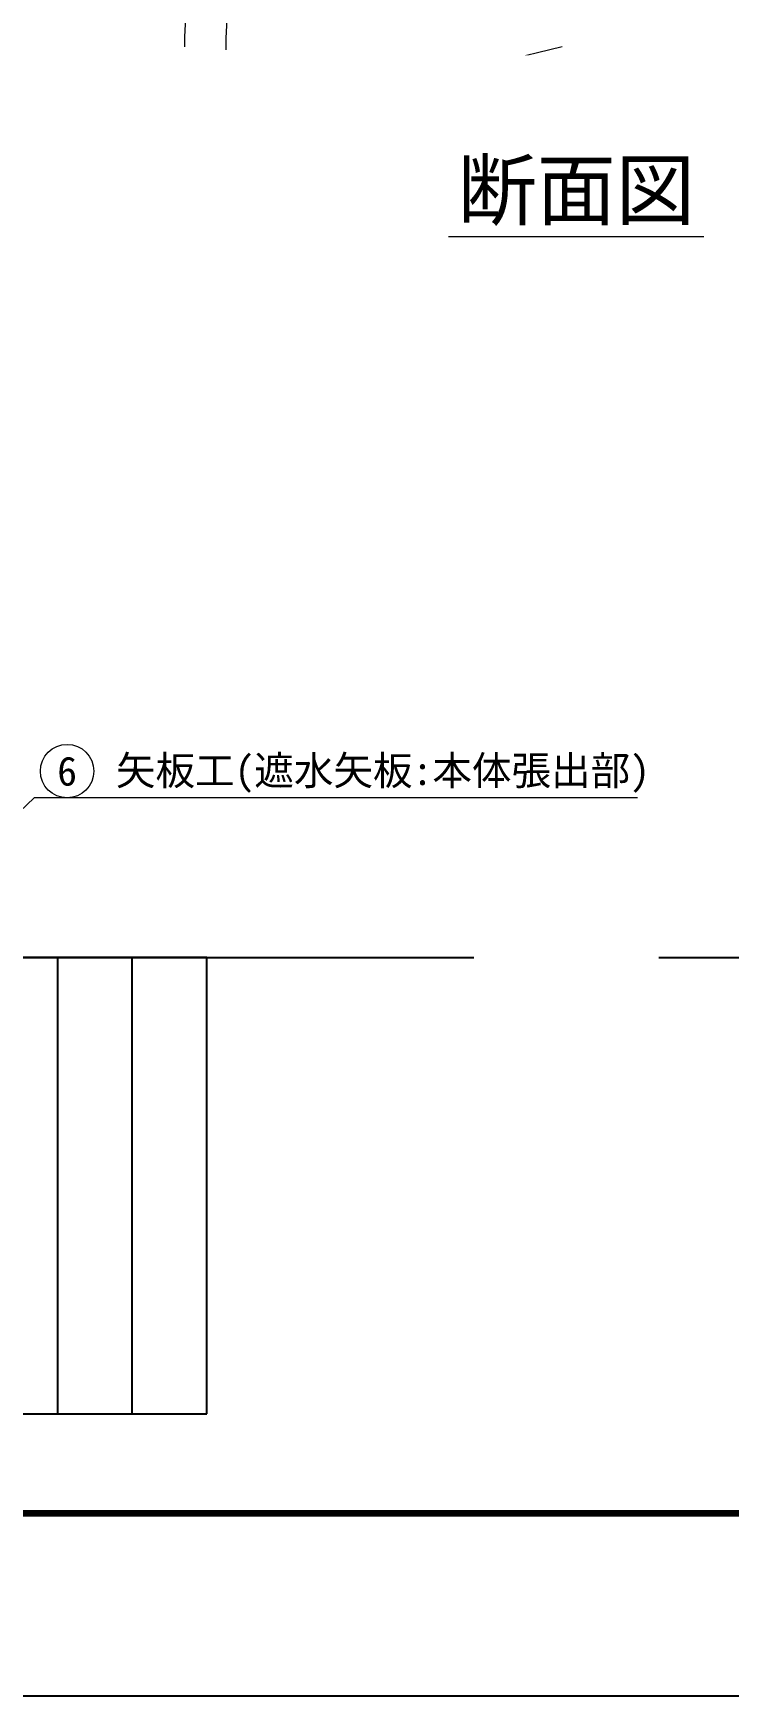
# Model space of a CAD drawing. Header units: millimetres. Extents: x -2078669 to -1085629, y -5987148 to 310365.
# Drawn here: x -1582006 to -1540040, y -1596452 to -1496253 of the extents above; entities that cross this region are included whole.
import ezdxf
from ezdxf.enums import TextEntityAlignment as Align

# ---------------------------------------------------------------- set-up
doc = ezdxf.new("R2010")
doc.units = ezdxf.units.MM
doc.header["$LTSCALE"] = 500
doc.layers.get('Defpoints').update_dxf_attribs({"color": 153})
for name, color, linetype, lineweight in [('D-BGD', 7, 'Continuous', 13), ('D-BYP-STR2', 6, 'Continuous', 25), ('D-BYP-STRA', 1, 'Continuous', 25), ('D-BYP-STRC', 1, 'Continuous', 13), ('D-TTL', 2, 'Continuous', 140), ('D-TTL-LINE', 7, 'Continuous', 13), ('D-TTL-TXT', 7, 'Continuous', 13), ('◆ワイプアウト', 4, 'Continuous', 13)]:
    doc.layers.add(name, color=color, linetype=linetype, lineweight=lineweight)
doc.styles.add('MS ゴシック', font='MS Gothic.ttf')
doc.dimstyles.new('DIM-500-F', dxfattribs={"dimscale": 500, "dimtxt": 3.5, "dimasz": 2.5, "dimexe": 0, "dimexo": 2, "dimgap": 0.8, "dimtad": 1, "dimdec": 0, "dimzin": 0, "dimdsep": 46, "dimtxsty": 'MS ゴシック', "dimblk": 'OPEN', "dimcen": 0.1, "dimclrd": 256, "dimclre": 256, "dimclrt": 256, "dimaunit": 1, "dimadec": 4, "dimazin": 0, "dimtfac": 1, "dimtdec": 0, "dimtmove": 2, "dimatfit": 3, "dimldrblk": 'OPEN', "dimfxl": 1, "dimtolj": 1, "dimtzin": 0, "dimlwd": -1, "dimlwe": -1, "dimarcsym": 2})

# ---------------------------------------------------------------- blocks, each defined once
blk = doc.blocks.new('河川平面')
at = {"layer": 'D-BGD', "linetype": 'Continuous'}
for p, q in [((1757239, -2833442), (1760883, -2832556)), ((1738076, -2833820, 361280), (1738122, -2835393, 361270)), ((1740579, -2834009, 361279), (1740617, -2835327, 361270)), ((1738122, -2835393, 361270), (1738324, -2839134, 361422)), ((1740617, -2835327, 361270), (1740817, -2839069, 361427)), ((1757681, -2835265), (1759722, -2834769)), ((1738408, -2840380, 361482), (1738805, -2844099, 361741)), ((1740909, -2840313, 361492), (1741311, -2844032, 361751)), ((1738678, -2855308, 361736), (1738369, -2859043, 361608)), ((1741194, -2855242, 361744), (1740885, -2858977, 361615)), ((1738759, -2870218, 361508), (1739502, -2873892, 361625)), ((1741295, -2870146, 361520), (1742039, -2873819, 361637))]:
    blk.add_line(p, q, dxfattribs=at)
at = {"layer": 'D-BGD', "linetype": 'Continuous', "extrusion": (-0.220278, -0.022654, 0.975174), "elevation": 33645}
blk.add_lwpolyline([(2991814, 1484019), (2991865, 1484011), (2994923, 1483522), (2995521, 1483456)], dxfattribs=at)
at = {"layer": 'D-BGD', "linetype": 'Continuous', "extrusion": (-0.249354, -0.021817, 0.968167), "elevation": -22416}
blk.add_lwpolyline([(2969973, 1530653), (2972973, 1530214), (2973688, 1530146)], dxfattribs=at)
at = {"layer": 'D-BGD', "linetype": 'Continuous', "elevation": 362000}
blk.add_lwpolyline([(1747128, -2870692), (1747128, -2870593), (1747215, -2868094), (1747398, -2865569), (1747539, -2864301), (1747932, -2861770), (1748494, -2859267), (1749232, -2856820), (1750173, -2854500), (1751418, -2852355), (1751923, -2851677), (1753667, -2849887), (1754736, -2848991), (1756795, -2847556), (1756947, -2847471), (1759232, -2846547), (1761682, -2846017), (1764215, -2845743), (1766301, -2845627), (1768821, -2845657), (1769883, -2845875), (1771580, -2846597)], dxfattribs=at)
at = {"layer": 'D-BGD', "linetype": 'Continuous', "extrusion": (-0.651465, 0.02741, 0.758184), "elevation": -936691}
blk.add_lwpolyline([(2774699, 1644179), (2775521, 1644166), (2778445, 1644011)], dxfattribs=at)
at = {"layer": 'D-BGD', "linetype": 'Continuous', "extrusion": (-0.628438, 0.025205, 0.777451), "elevation": -884962}
blk.add_lwpolyline([(2778176, 1669315), (2779231, 1669298), (2781921, 1669150)], dxfattribs=at)
at = {"layer": 'D-BGD', "linetype": 'Continuous', "extrusion": (-0.447269, 0.005947, 0.89438), "elevation": -471106}
blk.add_lwpolyline([(2836925, 1750275), (2838798, 1750130), (2840669, 1750076)], dxfattribs=at)
at = {"layer": 'D-BGD', "linetype": 'Continuous', "extrusion": (-0.428174, 0.004492, 0.903685), "elevation": -431459}
blk.add_lwpolyline([(2841803, 1754971), (2843895, 1754803), (2845545, 1754749)], dxfattribs=at)
at = {"layer": 'D-BGD', "linetype": 'Continuous'}
for points in [[(1738938, -2845339, 361828), (1739034, -2846228, 361890), (1739164, -2848530, 361910), (1739134, -2849077, 361904)], [(1741446, -2845272, 361838), (1741527, -2846024, 361890), (1741669, -2848527, 361910), (1741643, -2849011, 361905)], [(1738057, -2865277, 361466), (1738108, -2866320, 361460), (1738324, -2868070, 361440), (1738511, -2868993, 361469)], [(1740554, -2865210, 361466), (1740598, -2866102, 361460), (1740794, -2867667, 361440), (1741048, -2868921, 361480)]]:
    blk.add_polyline3d(points, dxfattribs=at)
blk = doc.blocks.new('_Open')
at = {"color": 0, "linetype": 'ByBlock', "lineweight": -2}
for p, q in [((-1, 0.167), (0, 0)), ((-1, -0.167), (0, 0)), ((0, 0), (-1, 0))]:
    blk.add_line(p, q, dxfattribs=at)

msp = doc.modelspace()

# ---------------------------------------------------------------- linework, layer by layer
at = {"layer": 'D-TTL'}
msp.add_line((-1777887.6, -1585452.3), (-1377887.6, -1585452.3), dxfattribs=at)

# ---------------------------------------------------------------- block references
at = {"layer": 'D-BGD'}
msp.add_blockref('河川平面', (-3310965.8, 1335500.2), dxfattribs=at)

# ---------------------------------------------------------------- next in the draw order: wipeouts: each hides what was drawn before it
msp.add_wipeout([(-1650238.2, -1497587.3), (-1438401.3, -1497587.3), (-1437818.5, -1582057.4), (-1649655.4, -1582057.4)]).dxf.layer = '◆ワイプアウト'

# ---------------------------------------------------------------- next in the draw order: linework, layer by layer
at = {"layer": 'D-BYP-STR2'}
for p, q in [((-1659623.5, -1551952.3), (-1555430.4, -1551952.3)), ((-1544259.3, -1551952.3), (-1440066.3, -1551952.3))]:
    msp.add_line(p, q, dxfattribs=at)
at = {"layer": 'D-BYP-STRA'}
for p, q in [((-1580526.9, -1551952.3), (-1595526.9, -1551952.3)), ((-1571526.9, -1551952.3), (-1580526.9, -1551952.3)), ((-1580526.9, -1579452.3), (-1580526.9, -1551952.3)), ((-1576026.9, -1579452.3), (-1576026.9, -1551952.3)), ((-1571526.9, -1579452.3), (-1571526.9, -1551952.3)), ((-1598526.9, -1579452.3), (-1580526.9, -1579452.3)), ((-1580526.9, -1579452.3), (-1571526.9, -1579452.3))]:
    msp.add_line(p, q, dxfattribs=at)
at = {"layer": 'D-BYP-STRC'}
msp.add_line((-1545556.9, -1542334.1), (-1581956.9, -1542334.1), dxfattribs=at)
msp.add_circle((-1579961.5, -1540724.1), 1610, dxfattribs=at)
at = {"layer": 'D-TTL-LINE'}
msp.add_line((-1556942.4, -1508499.3), (-1541542.4, -1508499.3), dxfattribs=at)
at = {"layer": 'Defpoints', "color": 1}
msp.add_lwpolyline([(-1788137.6, -1596452.3), (-1367637.6, -1596452.3), (-1367637.6, -1299452.3), (-1788137.6, -1299452.3)], close=True, dxfattribs=at)

# ---------------------------------------------------------------- next in the draw order: texts
at = {"layer": 'D-BYP-STRC', "style": 'MS ゴシック'}
msp.add_text('6', height=1750, dxfattribs=at).set_placement((-1579961.5, -1540724.1), align=Align.MIDDLE_CENTER)
msp.add_text('矢板工(遮水矢板:本体張出部)', height=1750, dxfattribs=at).set_placement((-1577015.5, -1540688.3), align=Align.MIDDLE_LEFT)
at = {"layer": 'D-TTL-TXT', "style": 'MS ゴシック'}
msp.add_text('断面図', height=3500, dxfattribs=at).set_placement((-1549242.4, -1508499.3), align=Align.BOTTOM_CENTER)

# ---------------------------------------------------------------- next in the draw order: leaders
at = {"layer": 'D-BYP-STRC'}
msp.add_leader([(-1596893.4, -1556620.4), (-1581956.9, -1542334.1)], dimstyle='DIM-500-F', dxfattribs=at)

doc.saveas('drawing.dxf')
